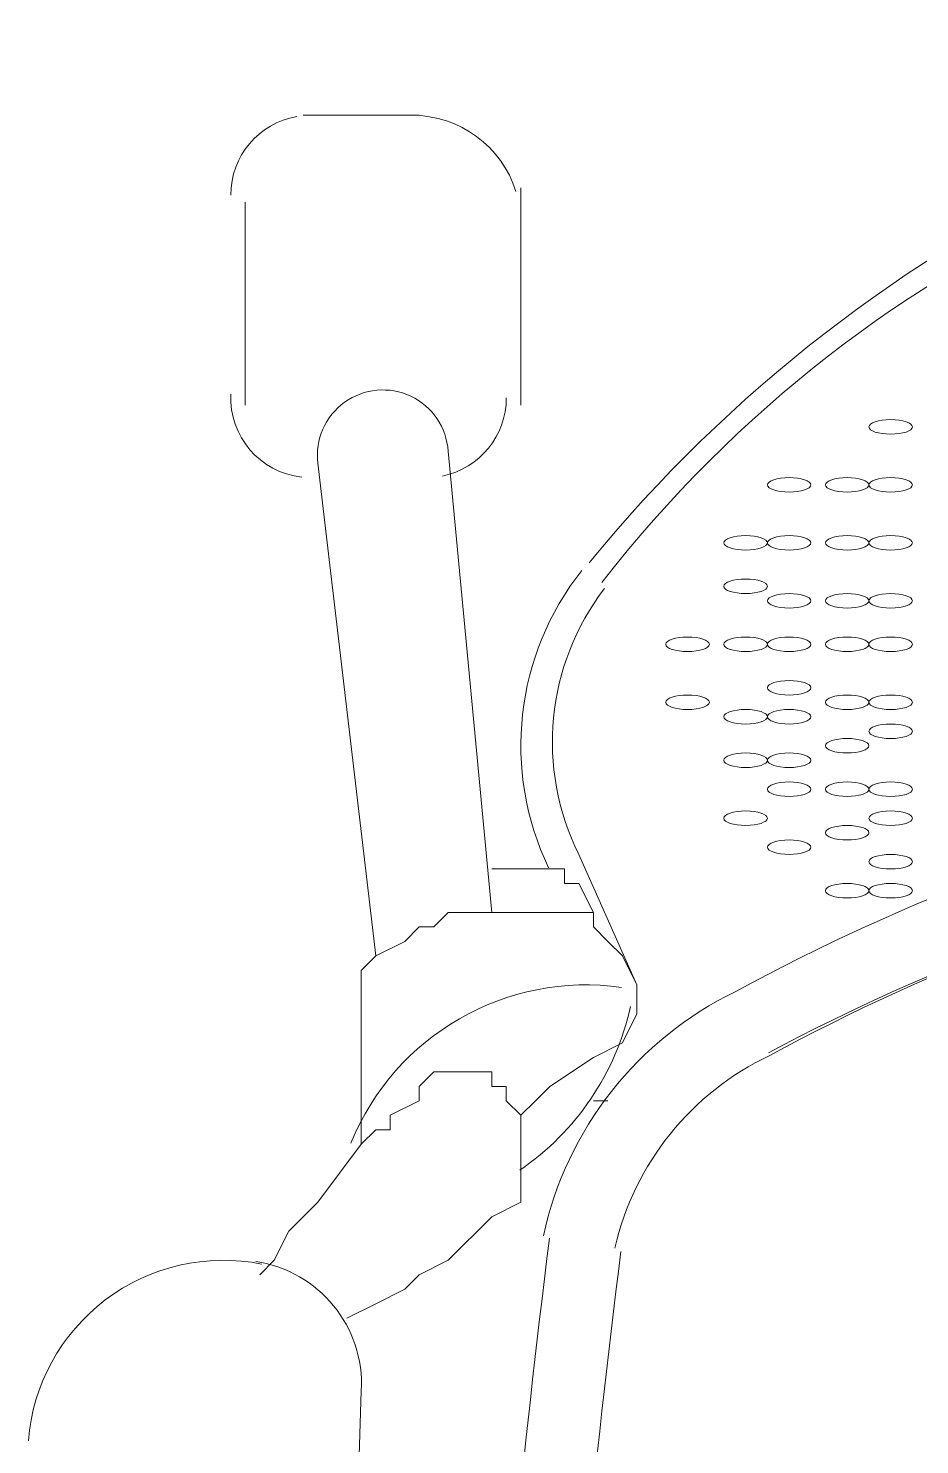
# Model space of a CAD drawing. Header units: metres. Extents: x 29 to 86.9, y -23.2 to 39.7.
# Drawn here: x 75.4079 to 75.5582, y -17.1866 to -16.9476 of the extents above; entities that cross this region are included whole.
import ezdxf

# ---------------------------------------------------------------- set-up
doc = ezdxf.new("R2010")
doc.units = ezdxf.units.M
doc.header["$LTSCALE"] = 100
doc.layers.get('0').update_dxf_attribs({"color": 254})
doc.layers.add('Arqui', color=8, linetype='Continuous', lineweight=0)

# ---------------------------------------------------------------- blocks, each defined once
blk = doc.blocks.new('A$C9582355f')
at = {"layer": 'Arqui'}
for points in [[(46.90514648278162, 6.126214199186052, 0.2278580694966026), (46.71269497980558, 6.21636923779397, 0.2278580694965759), (46.5197621827495, 6.126214199186052)], [(46.90055660515753, 6.122865414649823, 0.2538010257353177), (46.71092155296554, 6.205849049185872, 0.2538010257356257), (46.5219064603736, 6.122865414649823)], [(46.50335553276551, 6.067202311393885), (46.49599060836562, 6.145025142986015, 1.027903157914754), (46.47400833276555, 6.143015911393832), (46.48379073276561, 6.059865511394037)], [(46.52236865431752, 6.121876805305874, 0.2864121761075116), (46.51802913276555, 6.076984711393834), (46.52781153276561, 6.054974311393835)], [(46.6978665733256, 6.093928121666067, 0.03702395519677434), (46.63595576911752, 6.088229262265941, 0.06904277544354825), (46.54447868806159, 6.053867237185841, 0.2305320559254583), (46.51204922501364, 6.012627475682166)], [(46.6385845934696, 6.076287177362246, 0.06904268617280873), (46.55001454822155, 6.043500045313976, -0.06904268617280873), (46.6385845934696, 6.076287177362246, 0.06904268617280873), (46.55022391603751, 6.043060791098014, 0.23020382304438), (46.52411236711765, 6.01054424023414)], [(46.51307539877354, 6.012208862330226, 0.02960972862131403), (46.49861532410961, 5.79336478653795, 0.2703998475508744), (46.5652899125576, 5.691178912201849)], [(46.46357418036558, 6.008287856306197, -0.3865970293463056), (46.48134513276551, 5.986497511394191), (46.47645393276554, 5.827533511393995)]]:
    blk.add_lwpolyline(points, format="xyb", dxfattribs=at)
for points in [[(46.47156273276556, 6.201710311393981), (46.49112753276557, 6.201710311393981)], [(46.5082467327656, 6.189482311393931), (46.5082467327656, 6.152798311394235)], [(46.46178033276561, 6.152798311394235), (46.46178033276561, 6.18703671139383)], [(46.52047473276554, 6.067202311393885), (46.51802913276555, 6.072093511394087), (46.51558353276556, 6.072093511394087), (46.51558353276556, 6.074539111394188), (46.51313793276557, 6.074539111394188), (46.50580113276561, 6.074539111394188), (46.50335553276551, 6.074539111394188)], [(46.52047473276554, 6.035409511393937), (46.52292033276552, 6.035409511393937)], [(46.5082467327656, 6.032963911393836), (46.5082467327656, 6.030518311394189), (46.5082467327656, 6.028072711394088), (46.5082467327656, 6.023181511393886), (46.5082467327656, 6.018290311394139), (46.50335553276551, 6.015844711394038), (46.49601873276555, 6.00850791139419), (46.49112753276557, 6.006062311394089), (46.48868193276559, 6.003616711393988), (46.48379073276561, 6.001171111393887), (46.47889953276552, 5.998725511394241)], [(46.48134513276551, 6.028072711394088), (46.47400833276555, 6.018290311394139), (46.46911713276558, 6.013399111393937), (46.46667153276559, 6.00850791139419), (46.4642259327656, 6.006062311394089)]]:
    blk.add_lwpolyline(points, dxfattribs=at)
blk.add_lwpolyline([(46.48134513276551, 6.028072711394088), (46.48134513276551, 6.052528711394189), (46.48134513276551, 6.054974311393835), (46.48134513276551, 6.057419911393936), (46.48379073276561, 6.059865511394037), (46.48868193276559, 6.062311111394138), (46.49112753276557, 6.064756711394239), (46.49357313276556, 6.064756711394239), (46.49601873276555, 6.067202311393885), (46.50090993276552, 6.067202311393885), (46.50335553276551, 6.067202311393885), (46.5082467327656, 6.067202311393885), (46.51313793276557, 6.067202311393885), (46.52047473276554, 6.067202311393885), (46.52047473276554, 6.064756711394239), (46.52292033276552, 6.062311111394138), (46.52536593276551, 6.059865511394037), (46.52781153276561, 6.054974311393835), (46.52781153276561, 6.052528711394189), (46.52781153276561, 6.050083111394088), (46.52536593276551, 6.045191911393886), (46.52047473276554, 6.042746311394239), (46.51313793276557, 6.037855111394038), (46.51069233276559, 6.035409511393937), (46.5082467327656, 6.032963911393836), (46.50580113276561, 6.035409511393937), (46.50580113276561, 6.037855111394038), (46.50335553276551, 6.037855111394038), (46.50335553276551, 6.040300711394138), (46.50090993276552, 6.040300711394138), (46.49846433276554, 6.040300711394138), (46.49357313276556, 6.040300711394138), (46.49112753276557, 6.037855111394038), (46.49112753276557, 6.035409511393937), (46.4862363327656, 6.032963911393836), (46.4862363327656, 6.030518311394189), (46.48379073276561, 6.030518311394189)], close=True, dxfattribs=at)
for centre, radius, start, end in [((46.47278555100485, 6.188259508762712), 0.01345081823987722, 99.8768008736419, 179.9999887909379), ((46.48990472332883, 6.18336830699991), 0.01834200439376686, 17.30343829402449, 89.99997052190677), ((46.47278552943538, 6.154021101219314), 0.01345079319625246, 177.3961639766025, 263.6993687192021), ((46.49235034731072, 6.154021108974575), 0.0134507854549815, 281.5740174132125, 1.030630480847138e-05), ((46.55593590402572, 6.095326725158429), 0.04768917459673236, 141.6577184455555, 205.587189945932), ((46.51925195401174, 6.012176300462215), 0.04279801544107049, 81.95254912840944, 157.8845305623906), ((46.48256798649555, 6.06108828200604), 0.04524353822638217, 304.3212610783032, 347.5634991543047), ((46.45811191604508, 5.975492434025455), 0.03301548148993876, 78.77190850535827, 175.5285577918575), ((48.35343834904728, 5.779844426991531), 1.842746069768656, 172.8258779031766, 179.5770268079396)]:
    blk.add_arc(centre, radius, start, end, dxfattribs=at)
for points in [[(46.57060953276556, 6.150352711394135), (46.56858352435762, 6.150352711394135), (46.56694113276552, 6.149805239378111), (46.56694113276552, 6.149129911394084)], [(46.5742779327656, 6.149129911394084), (46.5742779327656, 6.149805239378111), (46.57263554117361, 6.150352711394135), (46.57060953276556, 6.150352711394135)], [(46.56694113276552, 6.149129911394084), (46.56694113276552, 6.148454583410057), (46.56858352435762, 6.147907111394034), (46.57060953276556, 6.147907111394034)], [(46.57060953276556, 6.147907111394034), (46.57263554117361, 6.147907111394034), (46.5742779327656, 6.148454583410057), (46.5742779327656, 6.149129911394084)], [(46.55349033276553, 6.140570311394185), (46.5514643243576, 6.140570311394185), (46.54982193276561, 6.140022839378162), (46.54982193276561, 6.139347511394135)], [(46.55715873276557, 6.139347511394135), (46.55715873276557, 6.140022839378162), (46.55551634117359, 6.140570311394185), (46.55349033276553, 6.140570311394185)], [(46.5632727327656, 6.140570311394185), (46.56124672435755, 6.140570311394185), (46.55960433276556, 6.140022839378162), (46.55960433276556, 6.139347511394135)], [(46.56694113276552, 6.139347511394135), (46.56694113276552, 6.140022839378162), (46.56529874117354, 6.140570311394185), (46.5632727327656, 6.140570311394185)], [(46.57060953276556, 6.140570311394185), (46.56858352435762, 6.140570311394185), (46.56694113276552, 6.140022839378162), (46.56694113276552, 6.139347511394135)], [(46.5742779327656, 6.139347511394135), (46.5742779327656, 6.140022839378162), (46.57263554117361, 6.140570311394185), (46.57060953276556, 6.140570311394185)], [(46.54982193276561, 6.139347511394135), (46.54982193276561, 6.138672183410108), (46.5514643243576, 6.138124711394084), (46.55349033276553, 6.138124711394084)], [(46.55349033276553, 6.138124711394084), (46.55551634117359, 6.138124711394084), (46.55715873276557, 6.138672183410108), (46.55715873276557, 6.139347511394135)], [(46.55960433276556, 6.139347511394135), (46.55960433276556, 6.138672183410108), (46.56124672435755, 6.138124711394084), (46.5632727327656, 6.138124711394084)], [(46.5632727327656, 6.138124711394084), (46.56529874117354, 6.138124711394084), (46.56694113276552, 6.138672183410108), (46.56694113276552, 6.139347511394135)], [(46.56694113276552, 6.139347511394135), (46.56694113276552, 6.138672183410108), (46.56858352435762, 6.138124711394084), (46.57060953276556, 6.138124711394084)], [(46.57060953276556, 6.138124711394084), (46.57263554117361, 6.138124711394084), (46.5742779327656, 6.138672183410108), (46.5742779327656, 6.139347511394135)], [(46.54615353276557, 6.130787911394236), (46.54412752435752, 6.130787911394236), (46.54248513276553, 6.130240439378213), (46.54248513276553, 6.129565111394186)], [(46.54982193276561, 6.129565111394186), (46.54982193276561, 6.130240439378213), (46.54817954117362, 6.130787911394236), (46.54615353276557, 6.130787911394236)], [(46.55349033276553, 6.130787911394236), (46.5514643243576, 6.130787911394236), (46.54982193276561, 6.130240439378213), (46.54982193276561, 6.129565111394186)], [(46.55715873276557, 6.129565111394186), (46.55715873276557, 6.130240439378213), (46.55551634117359, 6.130787911394236), (46.55349033276553, 6.130787911394236)], [(46.5632727327656, 6.130787911394236), (46.56124672435755, 6.130787911394236), (46.55960433276556, 6.130240439378213), (46.55960433276556, 6.129565111394186)], [(46.56694113276552, 6.129565111394186), (46.56694113276552, 6.130240439378213), (46.56529874117354, 6.130787911394236), (46.5632727327656, 6.130787911394236)], [(46.57060953276556, 6.130787911394236), (46.56858352435762, 6.130787911394236), (46.56694113276552, 6.130240439378213), (46.56694113276552, 6.129565111394186)], [(46.5742779327656, 6.129565111394186), (46.5742779327656, 6.130240439378213), (46.57263554117361, 6.130787911394236), (46.57060953276556, 6.130787911394236)], [(46.54248513276553, 6.129565111394186), (46.54248513276553, 6.128889783410159), (46.54412752435752, 6.128342311394135), (46.54615353276557, 6.128342311394135)], [(46.54615353276557, 6.128342311394135), (46.54817954117362, 6.128342311394135), (46.54982193276561, 6.128889783410159), (46.54982193276561, 6.129565111394186)], [(46.54982193276561, 6.129565111394186), (46.54982193276561, 6.128889783410159), (46.5514643243576, 6.128342311394135), (46.55349033276553, 6.128342311394135)], [(46.55349033276553, 6.128342311394135), (46.55551634117359, 6.128342311394135), (46.55715873276557, 6.128889783410159), (46.55715873276557, 6.129565111394186)], [(46.55960433276556, 6.129565111394186), (46.55960433276556, 6.128889783410159), (46.56124672435755, 6.128342311394135), (46.5632727327656, 6.128342311394135)], [(46.5632727327656, 6.128342311394135), (46.56529874117354, 6.128342311394135), (46.56694113276552, 6.128889783410159), (46.56694113276552, 6.129565111394186)], [(46.56694113276552, 6.129565111394186), (46.56694113276552, 6.128889783410159), (46.56858352435762, 6.128342311394135), (46.57060953276556, 6.128342311394135)], [(46.57060953276556, 6.128342311394135), (46.57263554117361, 6.128342311394135), (46.5742779327656, 6.128889783410159), (46.5742779327656, 6.129565111394186)], [(46.54615353276557, 6.123451111393933), (46.54412752435752, 6.123451111393933), (46.54248513276553, 6.12290363937791), (46.54248513276553, 6.122228311393883)], [(46.54982193276561, 6.122228311393883), (46.54982193276561, 6.12290363937791), (46.54817954117362, 6.123451111393933), (46.54615353276557, 6.123451111393933)], [(46.54248513276553, 6.122228311393883), (46.54248513276553, 6.121552983409856), (46.54412752435752, 6.121005511393832), (46.54615353276557, 6.121005511393832)], [(46.54615353276557, 6.121005511393832), (46.54817954117362, 6.121005511393832), (46.54982193276561, 6.121552983409856), (46.54982193276561, 6.122228311393883)], [(46.55349033276553, 6.121005511393832), (46.5514643243576, 6.121005511393832), (46.54982193276561, 6.120458039377809), (46.54982193276561, 6.119782711394237)], [(46.55715873276557, 6.119782711394237), (46.55715873276557, 6.120458039377809), (46.55551634117359, 6.121005511393832), (46.55349033276553, 6.121005511393832)], [(46.5632727327656, 6.121005511393832), (46.56124672435755, 6.121005511393832), (46.55960433276556, 6.120458039377809), (46.55960433276556, 6.119782711394237)], [(46.56694113276552, 6.119782711394237), (46.56694113276552, 6.120458039377809), (46.56529874117354, 6.121005511393832), (46.5632727327656, 6.121005511393832)], [(46.57060953276556, 6.121005511393832), (46.56858352435762, 6.121005511393832), (46.56694113276552, 6.120458039377809), (46.56694113276552, 6.119782711394237)], [(46.5742779327656, 6.119782711394237), (46.5742779327656, 6.120458039377809), (46.57263554117361, 6.121005511393832), (46.57060953276556, 6.121005511393832)], [(46.54982193276561, 6.119782711394237), (46.54982193276561, 6.11910738341021), (46.5514643243576, 6.118559911394186), (46.55349033276553, 6.118559911394186)], [(46.55349033276553, 6.118559911394186), (46.55551634117359, 6.118559911394186), (46.55715873276557, 6.11910738341021), (46.55715873276557, 6.119782711394237)], [(46.55960433276556, 6.119782711394237), (46.55960433276556, 6.11910738341021), (46.56124672435755, 6.118559911394186), (46.5632727327656, 6.118559911394186)], [(46.5632727327656, 6.118559911394186), (46.56529874117354, 6.118559911394186), (46.56694113276552, 6.11910738341021), (46.56694113276552, 6.119782711394237)], [(46.56694113276552, 6.119782711394237), (46.56694113276552, 6.11910738341021), (46.56858352435762, 6.118559911394186), (46.57060953276556, 6.118559911394186)], [(46.57060953276556, 6.118559911394186), (46.57263554117361, 6.118559911394186), (46.5742779327656, 6.11910738341021), (46.5742779327656, 6.119782711394237)], [(46.53637113276562, 6.113668711393984), (46.53434512435757, 6.113668711393984), (46.53270273276559, 6.113121239377961), (46.53270273276559, 6.112445911393934)], [(46.54003953276555, 6.112445911393934), (46.54003953276555, 6.113121239377961), (46.53839714117356, 6.113668711393984), (46.53637113276562, 6.113668711393984)], [(46.54615353276557, 6.113668711393984), (46.54412752435752, 6.113668711393984), (46.54248513276553, 6.113121239377961), (46.54248513276553, 6.112445911393934)], [(46.54982193276561, 6.112445911393934), (46.54982193276561, 6.113121239377961), (46.54817954117362, 6.113668711393984), (46.54615353276557, 6.113668711393984)], [(46.55349033276553, 6.113668711393984), (46.5514643243576, 6.113668711393984), (46.54982193276561, 6.113121239377961), (46.54982193276561, 6.112445911393934)], [(46.55715873276557, 6.112445911393934), (46.55715873276557, 6.113121239377961), (46.55551634117359, 6.113668711393984), (46.55349033276553, 6.113668711393984)], [(46.5632727327656, 6.113668711393984), (46.56124672435755, 6.113668711393984), (46.55960433276556, 6.113121239377961), (46.55960433276556, 6.112445911393934)], [(46.56694113276552, 6.112445911393934), (46.56694113276552, 6.113121239377961), (46.56529874117354, 6.113668711393984), (46.5632727327656, 6.113668711393984)], [(46.57060953276556, 6.113668711393984), (46.56858352435762, 6.113668711393984), (46.56694113276552, 6.113121239377961), (46.56694113276552, 6.112445911393934)], [(46.5742779327656, 6.112445911393934), (46.5742779327656, 6.113121239377961), (46.57263554117361, 6.113668711393984), (46.57060953276556, 6.113668711393984)], [(46.53270273276559, 6.112445911393934), (46.53270273276559, 6.111770583409907), (46.53434512435757, 6.111223111393883), (46.53637113276562, 6.111223111393883)], [(46.53637113276562, 6.111223111393883), (46.53839714117356, 6.111223111393883), (46.54003953276555, 6.111770583409907), (46.54003953276555, 6.112445911393934)], [(46.54248513276553, 6.112445911393934), (46.54248513276553, 6.111770583409907), (46.54412752435752, 6.111223111393883), (46.54615353276557, 6.111223111393883)], [(46.54615353276557, 6.111223111393883), (46.54817954117362, 6.111223111393883), (46.54982193276561, 6.111770583409907), (46.54982193276561, 6.112445911393934)], [(46.54982193276561, 6.112445911393934), (46.54982193276561, 6.111770583409907), (46.5514643243576, 6.111223111393883), (46.55349033276553, 6.111223111393883)], [(46.55349033276553, 6.111223111393883), (46.55551634117359, 6.111223111393883), (46.55715873276557, 6.111770583409907), (46.55715873276557, 6.112445911393934)], [(46.55960433276556, 6.112445911393934), (46.55960433276556, 6.111770583409907), (46.56124672435755, 6.111223111393883), (46.5632727327656, 6.111223111393883)], [(46.5632727327656, 6.111223111393883), (46.56529874117354, 6.111223111393883), (46.56694113276552, 6.111770583409907), (46.56694113276552, 6.112445911393934)], [(46.56694113276552, 6.112445911393934), (46.56694113276552, 6.111770583409907), (46.56858352435762, 6.111223111393883), (46.57060953276556, 6.111223111393883)], [(46.57060953276556, 6.111223111393883), (46.57263554117361, 6.111223111393883), (46.5742779327656, 6.111770583409907), (46.5742779327656, 6.112445911393934)], [(46.55349033276553, 6.106331911394136), (46.5514643243576, 6.106331911394136), (46.54982193276561, 6.105784439378112), (46.54982193276561, 6.105109111394086)], [(46.55715873276557, 6.105109111394086), (46.55715873276557, 6.105784439378112), (46.55551634117359, 6.106331911394136), (46.55349033276553, 6.106331911394136)], [(46.54982193276561, 6.105109111394086), (46.54982193276561, 6.104433783410059), (46.5514643243576, 6.103886311394035), (46.55349033276553, 6.103886311394035)], [(46.55349033276553, 6.103886311394035), (46.55551634117359, 6.103886311394035), (46.55715873276557, 6.104433783410059), (46.55715873276557, 6.105109111394086)], [(46.53637113276562, 6.103886311394035), (46.53434512435757, 6.103886311394035), (46.53270273276559, 6.103338839378011), (46.53270273276559, 6.102663511393985)], [(46.53270273276559, 6.102663511393985), (46.53270273276559, 6.101988183409958), (46.53434512435757, 6.101440711393934), (46.53637113276562, 6.101440711393934)], [(46.54003953276555, 6.102663511393985), (46.54003953276555, 6.103338839378011), (46.53839714117356, 6.103886311394035), (46.53637113276562, 6.103886311394035)], [(46.53637113276562, 6.101440711393934), (46.53839714117356, 6.101440711393934), (46.54003953276555, 6.101988183409958), (46.54003953276555, 6.102663511393985)], [(46.5632727327656, 6.103886311394035), (46.56124672435755, 6.103886311394035), (46.55960433276556, 6.103338839378011), (46.55960433276556, 6.102663511393985)], [(46.55960433276556, 6.102663511393985), (46.55960433276556, 6.101988183409958), (46.56124672435755, 6.101440711393934), (46.5632727327656, 6.101440711393934)], [(46.56694113276552, 6.102663511393985), (46.56694113276552, 6.103338839378011), (46.56529874117354, 6.103886311394035), (46.5632727327656, 6.103886311394035)], [(46.5632727327656, 6.101440711393934), (46.56529874117354, 6.101440711393934), (46.56694113276552, 6.101988183409958), (46.56694113276552, 6.102663511393985)], [(46.57060953276556, 6.103886311394035), (46.56858352435762, 6.103886311394035), (46.56694113276552, 6.103338839378011), (46.56694113276552, 6.102663511393985)], [(46.56694113276552, 6.102663511393985), (46.56694113276552, 6.101988183409958), (46.56858352435762, 6.101440711393934), (46.57060953276556, 6.101440711393934)], [(46.5742779327656, 6.102663511393985), (46.5742779327656, 6.103338839378011), (46.57263554117361, 6.103886311394035), (46.57060953276556, 6.103886311394035)], [(46.57060953276556, 6.101440711393934), (46.57263554117361, 6.101440711393934), (46.5742779327656, 6.101988183409958), (46.5742779327656, 6.102663511393985)], [(46.54615353276557, 6.101440711393934), (46.54412752435752, 6.101440711393934), (46.54248513276553, 6.100893239377911), (46.54248513276553, 6.100217911393884)], [(46.54248513276553, 6.100217911393884), (46.54248513276553, 6.099542583409857), (46.54412752435752, 6.098995111393833), (46.54615353276557, 6.098995111393833)], [(46.54982193276561, 6.100217911393884), (46.54982193276561, 6.100893239377911), (46.54817954117362, 6.101440711393934), (46.54615353276557, 6.101440711393934)], [(46.54615353276557, 6.098995111393833), (46.54817954117362, 6.098995111393833), (46.54982193276561, 6.099542583409857), (46.54982193276561, 6.100217911393884)], [(46.55349033276553, 6.101440711393934), (46.5514643243576, 6.101440711393934), (46.54982193276561, 6.100893239377911), (46.54982193276561, 6.100217911393884)], [(46.54982193276561, 6.100217911393884), (46.54982193276561, 6.099542583409857), (46.5514643243576, 6.098995111393833), (46.55349033276553, 6.098995111393833)], [(46.55715873276557, 6.100217911393884), (46.55715873276557, 6.100893239377911), (46.55551634117359, 6.101440711393934), (46.55349033276553, 6.101440711393934)], [(46.55349033276553, 6.098995111393833), (46.55551634117359, 6.098995111393833), (46.55715873276557, 6.099542583409857), (46.55715873276557, 6.100217911393884)], [(46.57060953276556, 6.098995111393833), (46.56858352435762, 6.098995111393833), (46.56694113276552, 6.09844763937781), (46.56694113276552, 6.097772311394237)], [(46.56694113276552, 6.097772311394237), (46.56694113276552, 6.097096983410211), (46.56858352435762, 6.096549511394187), (46.57060953276556, 6.096549511394187)], [(46.5742779327656, 6.097772311394237), (46.5742779327656, 6.09844763937781), (46.57263554117361, 6.098995111393833), (46.57060953276556, 6.098995111393833)], [(46.57060953276556, 6.096549511394187), (46.57263554117361, 6.096549511394187), (46.5742779327656, 6.097096983410211), (46.5742779327656, 6.097772311394237)], [(46.5632727327656, 6.096549511394187), (46.56124672435755, 6.096549511394187), (46.55960433276556, 6.096002039378163), (46.55960433276556, 6.095326711394137)], [(46.55960433276556, 6.095326711394137), (46.55960433276556, 6.09465138341011), (46.56124672435755, 6.094103911394086), (46.5632727327656, 6.094103911394086)], [(46.56694113276552, 6.095326711394137), (46.56694113276552, 6.096002039378163), (46.56529874117354, 6.096549511394187), (46.5632727327656, 6.096549511394187)], [(46.5632727327656, 6.094103911394086), (46.56529874117354, 6.094103911394086), (46.56694113276552, 6.09465138341011), (46.56694113276552, 6.095326711394137)], [(46.54615353276557, 6.094103911394086), (46.54412752435752, 6.094103911394086), (46.54248513276553, 6.093556439378062), (46.54248513276553, 6.092881111394036)], [(46.54248513276553, 6.092881111394036), (46.54248513276553, 6.092205783410009), (46.54412752435752, 6.091658311393985), (46.54615353276557, 6.091658311393985)], [(46.54982193276561, 6.092881111394036), (46.54982193276561, 6.093556439378062), (46.54817954117362, 6.094103911394086), (46.54615353276557, 6.094103911394086)], [(46.54615353276557, 6.091658311393985), (46.54817954117362, 6.091658311393985), (46.54982193276561, 6.092205783410009), (46.54982193276561, 6.092881111394036)], [(46.55349033276553, 6.094103911394086), (46.5514643243576, 6.094103911394086), (46.54982193276561, 6.093556439378062), (46.54982193276561, 6.092881111394036)], [(46.54982193276561, 6.092881111394036), (46.54982193276561, 6.092205783410009), (46.5514643243576, 6.091658311393985), (46.55349033276553, 6.091658311393985)], [(46.55715873276557, 6.092881111394036), (46.55715873276557, 6.093556439378062), (46.55551634117359, 6.094103911394086), (46.55349033276553, 6.094103911394086)], [(46.55349033276553, 6.091658311393985), (46.55551634117359, 6.091658311393985), (46.55715873276557, 6.092205783410009), (46.55715873276557, 6.092881111394036)], [(46.55349033276553, 6.089212711393884), (46.5514643243576, 6.089212711393884), (46.54982193276561, 6.08866523937786), (46.54982193276561, 6.087989911393834)], [(46.54982193276561, 6.087989911393834), (46.54982193276561, 6.087314583409807), (46.5514643243576, 6.086767111394238), (46.55349033276553, 6.086767111394238)], [(46.55715873276557, 6.087989911393834), (46.55715873276557, 6.08866523937786), (46.55551634117359, 6.089212711393884), (46.55349033276553, 6.089212711393884)], [(46.55349033276553, 6.086767111394238), (46.55551634117359, 6.086767111394238), (46.55715873276557, 6.087314583409807), (46.55715873276557, 6.087989911393834)], [(46.5632727327656, 6.089212711393884), (46.56124672435755, 6.089212711393884), (46.55960433276556, 6.08866523937786), (46.55960433276556, 6.087989911393834)], [(46.55960433276556, 6.087989911393834), (46.55960433276556, 6.087314583409807), (46.56124672435755, 6.086767111394238), (46.5632727327656, 6.086767111394238)], [(46.56694113276552, 6.087989911393834), (46.56694113276552, 6.08866523937786), (46.56529874117354, 6.089212711393884), (46.5632727327656, 6.089212711393884)], [(46.5632727327656, 6.086767111394238), (46.56529874117354, 6.086767111394238), (46.56694113276552, 6.087314583409807), (46.56694113276552, 6.087989911393834)], [(46.57060953276556, 6.089212711393884), (46.56858352435762, 6.089212711393884), (46.56694113276552, 6.08866523937786), (46.56694113276552, 6.087989911393834)], [(46.56694113276552, 6.087989911393834), (46.56694113276552, 6.087314583409807), (46.56858352435762, 6.086767111394238), (46.57060953276556, 6.086767111394238)], [(46.5742779327656, 6.087989911393834), (46.5742779327656, 6.08866523937786), (46.57263554117361, 6.089212711393884), (46.57060953276556, 6.089212711393884)], [(46.57060953276556, 6.086767111394238), (46.57263554117361, 6.086767111394238), (46.5742779327656, 6.087314583409807), (46.5742779327656, 6.087989911393834)], [(46.54615353276557, 6.084321511394137), (46.54412752435752, 6.084321511394137), (46.54248513276553, 6.083774039378113), (46.54248513276553, 6.083098711394086)], [(46.54248513276553, 6.083098711394086), (46.54248513276553, 6.08242338341006), (46.54412752435752, 6.081875911394036), (46.54615353276557, 6.081875911394036)], [(46.54982193276561, 6.083098711394086), (46.54982193276561, 6.083774039378113), (46.54817954117362, 6.084321511394137), (46.54615353276557, 6.084321511394137)], [(46.54615353276557, 6.081875911394036), (46.54817954117362, 6.081875911394036), (46.54982193276561, 6.08242338341006), (46.54982193276561, 6.083098711394086)], [(46.57060953276556, 6.084321511394137), (46.56858352435762, 6.084321511394137), (46.56694113276552, 6.083774039378113), (46.56694113276552, 6.083098711394086)], [(46.56694113276552, 6.083098711394086), (46.56694113276552, 6.08242338341006), (46.56858352435762, 6.081875911394036), (46.57060953276556, 6.081875911394036)], [(46.5742779327656, 6.083098711394086), (46.5742779327656, 6.083774039378113), (46.57263554117361, 6.084321511394137), (46.57060953276556, 6.084321511394137)], [(46.57060953276556, 6.081875911394036), (46.57263554117361, 6.081875911394036), (46.5742779327656, 6.08242338341006), (46.5742779327656, 6.083098711394086)], [(46.5632727327656, 6.081875911394036), (46.56124672435755, 6.081875911394036), (46.55960433276556, 6.081328439378012), (46.55960433276556, 6.080653111393985)], [(46.55960433276556, 6.080653111393985), (46.55960433276556, 6.079977783409959), (46.56124672435755, 6.079430311393935), (46.5632727327656, 6.079430311393935)], [(46.56694113276552, 6.080653111393985), (46.56694113276552, 6.081328439378012), (46.56529874117354, 6.081875911394036), (46.5632727327656, 6.081875911394036)], [(46.5632727327656, 6.079430311393935), (46.56529874117354, 6.079430311393935), (46.56694113276552, 6.079977783409959), (46.56694113276552, 6.080653111393985)], [(46.55349033276553, 6.079430311393935), (46.5514643243576, 6.079430311393935), (46.54982193276561, 6.078882839377911), (46.54982193276561, 6.078207511393884)], [(46.54982193276561, 6.078207511393884), (46.54982193276561, 6.077532183409858), (46.5514643243576, 6.076984711393834), (46.55349033276553, 6.076984711393834)], [(46.55715873276557, 6.078207511393884), (46.55715873276557, 6.078882839377911), (46.55551634117359, 6.079430311393935), (46.55349033276553, 6.079430311393935)], [(46.55349033276553, 6.076984711393834), (46.55551634117359, 6.076984711393834), (46.55715873276557, 6.077532183409858), (46.55715873276557, 6.078207511393884)], [(46.57060953276556, 6.076984711393834), (46.56858352435762, 6.076984711393834), (46.56694113276552, 6.07643723937781), (46.56694113276552, 6.075761911394238)], [(46.56694113276552, 6.075761911394238), (46.56694113276552, 6.075086583410211), (46.56858352435762, 6.074539111394188), (46.57060953276556, 6.074539111394188)], [(46.5742779327656, 6.075761911394238), (46.5742779327656, 6.07643723937781), (46.57263554117361, 6.076984711393834), (46.57060953276556, 6.076984711393834)], [(46.57060953276556, 6.074539111394188), (46.57263554117361, 6.074539111394188), (46.5742779327656, 6.075086583410211), (46.5742779327656, 6.075761911394238)], [(46.5632727327656, 6.072093511394087), (46.56124672435755, 6.072093511394087), (46.55960433276556, 6.071546039378063), (46.55960433276556, 6.070870711394036)], [(46.55960433276556, 6.070870711394036), (46.55960433276556, 6.07019538341001), (46.56124672435755, 6.069647911393986), (46.5632727327656, 6.069647911393986)], [(46.56694113276552, 6.070870711394036), (46.56694113276552, 6.071546039378063), (46.56529874117354, 6.072093511394087), (46.5632727327656, 6.072093511394087)], [(46.5632727327656, 6.069647911393986), (46.56529874117354, 6.069647911393986), (46.56694113276552, 6.07019538341001), (46.56694113276552, 6.070870711394036)], [(46.57060953276556, 6.072093511394087), (46.56858352435762, 6.072093511394087), (46.56694113276552, 6.071546039378063), (46.56694113276552, 6.070870711394036)], [(46.56694113276552, 6.070870711394036), (46.56694113276552, 6.07019538341001), (46.56858352435762, 6.069647911393986), (46.57060953276556, 6.069647911393986)], [(46.5742779327656, 6.070870711394036), (46.5742779327656, 6.071546039378063), (46.57263554117361, 6.072093511394087), (46.57060953276556, 6.072093511394087)], [(46.57060953276556, 6.069647911393986), (46.57263554117361, 6.069647911393986), (46.5742779327656, 6.07019538341001), (46.5742779327656, 6.070870711394036)]]:
    blk.add_open_spline(points, degree=3, dxfattribs=at)

msp = doc.modelspace()

# ---------------------------------------------------------------- block references
msp.add_blockref('A$C9582355f', (28.98266172889876, -23.16396569870889))

doc.saveas('drawing.dxf')
